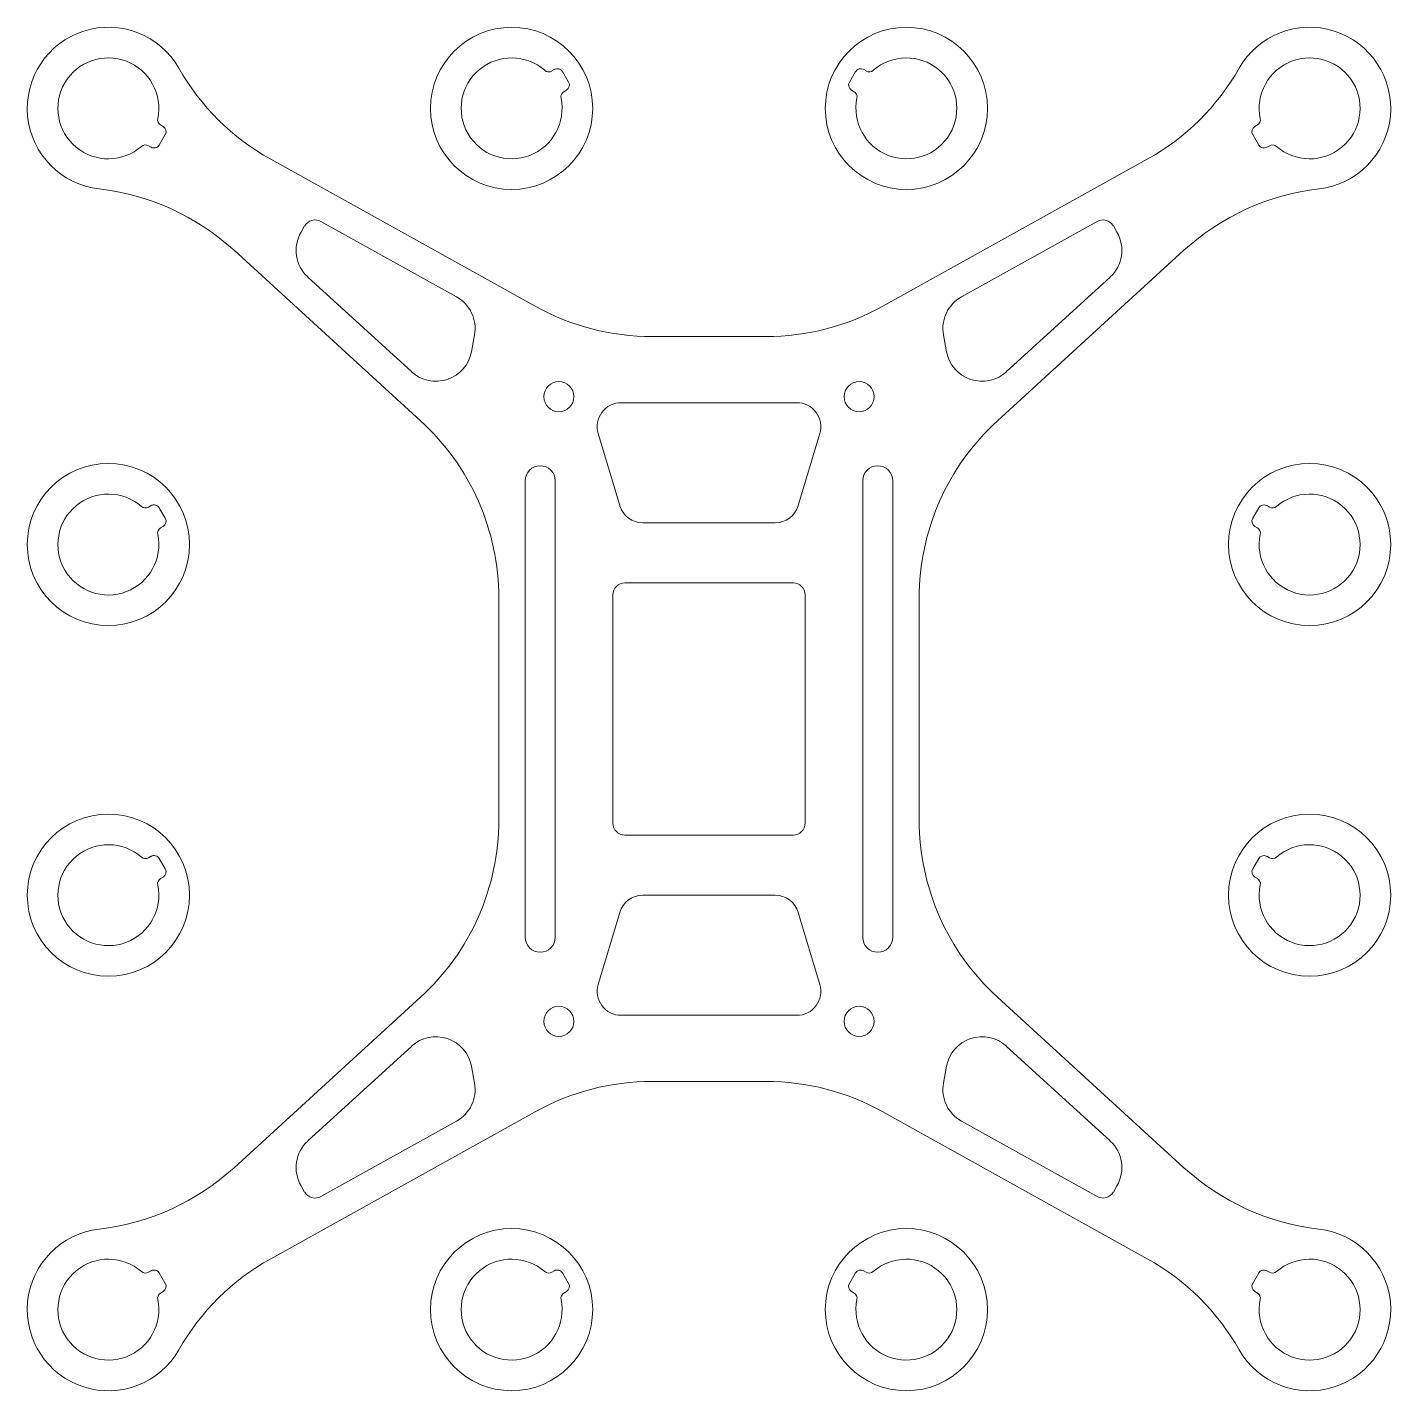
# Model space of a CAD drawing. Header units: millimetres. Extents: x -57 to 57, y -57 to 57.
import ezdxf

# ---------------------------------------------------------------- set-up
doc = ezdxf.new("R2010")
doc.units = ezdxf.units.MM

msp = doc.modelspace()

# ---------------------------------------------------------------- linework, layer by layer
at = {"color": 7, "linetype": 'Continuous', "lineweight": 15}
for p, q in [((-12.88, 53.24), (-13.09, 53.11)), ((-11.69, 52.19), (-12.19, 53.06)), ((12.19, 53.06), (11.69, 52.19)), ((13.09, 53.11), (12.88, 53.24)), ((-12.08, 51.38), (-11.87, 51.51)), ((11.87, 51.51), (12.08, 51.38)), ((-45.76, 46.94), (-45.26, 47.81)), ((-45.44, 48.49), (-45.65, 48.62)), ((45.26, 47.81), (45.76, 46.94)), ((45.65, 48.62), (45.44, 48.49)), ((-46.66, 46.89), (-46.45, 46.76)), ((46.45, 46.76), (46.66, 46.89)), ((-14.46, 33.52), (-36.48, 45.76)), ((36.48, 45.76), (14.46, 33.52)), ((-33.66, 40.21), (-33.96, 39.69)), ((-21.02, 34.31), (-32.31, 40.58)), ((32.31, 40.58), (21.02, 34.31)), ((33.96, 39.69), (33.66, 40.21)), ((-39.54, 38.19), (-24.01, 24)), ((24.01, 24), (39.54, 38.19)), ((-33.4, 35.96), (-24.75, 28.06)), ((24.75, 28.06), (33.4, 35.96)), ((-19.78, 29.74), (-19.52, 31.15)), ((4.74, 31), (-4.74, 31)), ((19.52, 31.15), (19.78, 29.74)), ((7.31, 25.5), (-7.31, 25.5)), ((-9.23, 22.93), (-7.43, 16.93)), ((7.43, 16.93), (9.23, 22.93)), ((-15.3, 19), (-15.3, -19)), ((-12.8, -19), (-12.8, 19)), ((12.8, 19), (12.8, -19)), ((15.3, -19), (15.3, 19)), ((-46.45, 16.93), (-46.66, 16.8)), ((-45.26, 15.88), (-45.76, 16.75)), ((45.76, 16.75), (45.26, 15.88)), ((46.66, 16.8), (46.45, 16.93)), ((-45.65, 15.08), (-45.44, 15.2)), ((-5.51, 15.5), (5.51, 15.5)), ((45.44, 15.2), (45.65, 15.08)), ((7, 10.5), (-7, 10.5)), ((-17.5, 9.23), (-17.5, -9.23)), ((-8, 9.5), (-8, -9.5)), ((8, -9.5), (8, 9.5)), ((17.5, -9.23), (17.5, 9.23)), ((-7, -10.5), (7, -10.5)), ((-46.45, -12.26), (-46.66, -12.39)), ((-45.26, -13.31), (-45.76, -12.44)), ((45.76, -12.44), (45.26, -13.31)), ((46.66, -12.39), (46.45, -12.26)), ((-45.65, -14.12), (-45.44, -13.99)), ((45.44, -13.99), (45.65, -14.12)), ((5.51, -15.5), (-5.51, -15.5)), ((-7.43, -16.93), (-9.23, -22.93)), ((9.23, -22.93), (7.43, -16.93)), ((-24.01, -24), (-39.54, -38.19)), ((39.54, -38.19), (24.01, -24)), ((-7.31, -25.5), (7.31, -25.5)), ((-24.75, -28.06), (-33.4, -35.96)), ((33.4, -35.96), (24.75, -28.06)), ((-19.52, -31.15), (-19.78, -29.74)), ((19.78, -29.74), (19.52, -31.15)), ((-4.74, -31), (4.74, -31)), ((-36.48, -45.76), (-14.46, -33.52)), ((14.46, -33.52), (36.48, -45.76)), ((-32.31, -40.58), (-21.02, -34.31)), ((21.02, -34.31), (32.31, -40.58)), ((-33.96, -39.69), (-33.66, -40.21)), ((33.66, -40.21), (33.96, -39.69)), ((-46.45, -46.76), (-46.66, -46.89)), ((-45.26, -47.81), (-45.76, -46.94)), ((-12.88, -46.76), (-13.09, -46.89)), ((-11.69, -47.81), (-12.19, -46.94)), ((12.19, -46.94), (11.69, -47.81)), ((13.09, -46.89), (12.88, -46.76)), ((45.76, -46.94), (45.26, -47.81)), ((46.66, -46.89), (46.45, -46.76)), ((-45.65, -48.62), (-45.44, -48.49)), ((-12.08, -48.62), (-11.87, -48.49)), ((11.87, -48.49), (12.08, -48.62)), ((45.44, -48.49), (45.65, -48.62))]:
    msp.add_line(p, q, dxfattribs=at)
for centre, radius in [((-16.43, 50), 6.75), ((16.43, 50), 6.75), ((-12.5, 26), 1.25), ((12.5, 26), 1.25), ((-50, 13.69), 6.75), ((50, 13.69), 6.75), ((-50, -15.5), 6.75), ((50, -15.5), 6.75), ((-12.5, -26), 1.25), ((12.5, -26), 1.25), ((-16.43, -50), 6.75), ((16.43, -50), 6.75)]:
    msp.add_circle(centre, radius, dxfattribs=at)
for centre, radius, start, end in [((-50, 50), 6.75, 29.673, 263.4958), ((50, 50), 6.75, 276.5042, 150.327), ((-50, 50), 4.2, 348.3003, 311.0773), ((-16.43, 50), 4.2, 48.9227, 11.6997), ((16.43, 50), 4.2, 168.3003, 131.0773), ((50, 50), 4.2, 228.9227, 191.6997), ((-26.76, 63.24), 20, 209.673, 240.9218), ((-13.34, 53.54), 0.5, 228.9227, 300.3112), ((-12.63, 52.8), 0.5, 30.3112, 120.3112), ((12.63, 52.8), 0.5, 59.6888, 149.6888), ((13.34, 53.54), 0.5, 239.6888, 311.0773), ((26.76, 63.24), 20, 299.0782, 330.327), ((-11.83, 50.95), 0.5, 120.3112, 191.6997), ((-12.12, 51.94), 0.5, 300.3112, 30.3112), ((12.12, 51.94), 0.5, 149.6888, 239.6888), ((11.83, 50.95), 0.5, 348.3003, 59.6888), ((-45.4, 49.05), 0.5, 168.3003, 239.6888), ((45.4, 49.05), 0.5, 300.3112, 11.6997), ((-45.69, 48.06), 0.5, 329.6888, 59.6888), ((45.69, 48.06), 0.5, 120.3112, 210.3112), ((-46.91, 46.46), 0.5, 59.6888, 131.0773), ((-46.19, 47.2), 0.5, 239.6888, 329.6888), ((46.19, 47.2), 0.5, 210.3112, 300.3112), ((46.91, 46.46), 0.5, 48.9227, 120.3112), ((-53.03, 23.42), 20, 47.5834, 83.4958), ((53.03, 23.42), 20, 96.5042, 132.4166), ((-32.79, 39.71), 1, 60.9218, 149.6888), ((32.79, 39.71), 1, 30.3112, 119.0782), ((-31.37, 38.18), 3, 149.6888, 227.5834), ((31.37, 38.18), 3, 312.4166, 30.3112), ((-22.47, 31.68), 3, 349.6888, 60.9218), ((22.47, 31.68), 3, 119.0782, 190.3112), ((-4.74, 51), 20, 240.9218, 270), ((4.74, 51), 20, 270, 299.0782), ((-22.73, 30.28), 3, 227.5834, 349.6888), ((22.73, 30.28), 3, 190.3112, 312.4166), ((-7.31, 23.5), 2, 90, 196.6992), ((7.31, 23.5), 2, 343.3008, 90), ((-37.5, 9.23), 20, 0, 47.5834), ((37.5, 9.23), 20, 132.4166, 180), ((-14.05, 19), 1.25, 0, 180), ((14.05, 19), 1.25, 0, 180), ((-50, 13.69), 4.2, 48.9227, 11.6997), ((50, 13.69), 4.2, 168.3003, 131.0773), ((-46.91, 17.23), 0.5, 228.9227, 300.3112), ((-46.19, 16.49), 0.5, 30.3112, 120.3112), ((-5.51, 17.5), 2, 196.6992, 270), ((5.51, 17.5), 2, 270, 343.3008), ((46.19, 16.49), 0.5, 59.6888, 149.6888), ((46.91, 17.23), 0.5, 239.6888, 311.0773), ((-45.4, 14.64), 0.5, 120.3112, 191.6997), ((-45.69, 15.63), 0.5, 300.3112, 30.3112), ((45.69, 15.63), 0.5, 149.6888, 239.6888), ((45.4, 14.64), 0.5, 348.3003, 59.6888), ((-7, 9.5), 1, 90, 180), ((7, 9.5), 1, 0, 90), ((-37.5, -9.23), 20, 312.4166, 0), ((-7, -9.5), 1, 180, 270), ((7, -9.5), 1, 270, 0), ((37.5, -9.23), 20, 180, 227.5834), ((-50, -15.5), 4.2, 48.9227, 11.6997), ((50, -15.5), 4.2, 168.3003, 131.0773), ((-46.91, -11.96), 0.5, 228.9227, 300.3112), ((-46.19, -12.7), 0.5, 30.3112, 120.3112), ((46.19, -12.7), 0.5, 59.6888, 149.6888), ((46.91, -11.96), 0.5, 239.6888, 311.0773), ((-45.69, -13.56), 0.5, 300.3112, 30.3112), ((45.69, -13.56), 0.5, 149.6888, 239.6888), ((-45.4, -14.55), 0.5, 120.3112, 191.6997), ((45.4, -14.55), 0.5, 348.3003, 59.6888), ((-5.51, -17.5), 2, 90, 163.3008), ((5.51, -17.5), 2, 16.6992, 90), ((-14.05, -19), 1.25, 180, 0), ((14.05, -19), 1.25, 180, 0), ((-7.31, -23.5), 2, 163.3008, 270), ((7.31, -23.5), 2, 270, 16.6992), ((-22.73, -30.28), 3, 10.3112, 132.4166), ((22.73, -30.28), 3, 47.5834, 169.6888), ((-22.47, -31.68), 3, 299.0782, 10.3112), ((-4.74, -51), 20, 90, 119.0782), ((4.74, -51), 20, 60.9218, 90), ((22.47, -31.68), 3, 169.6888, 240.9218), ((-31.37, -38.18), 3, 132.4166, 210.3112), ((31.37, -38.18), 3, 329.6888, 47.5834), ((-53.03, -23.42), 20, 276.5042, 312.4166), ((53.03, -23.42), 20, 227.5834, 263.4958), ((-32.79, -39.71), 1, 210.3112, 299.0782), ((32.79, -39.71), 1, 240.9218, 329.6888), ((-50, -50), 6.75, 96.5042, 330.327), ((50, -50), 6.75, 209.673, 83.4958), ((-50, -50), 4.2, 48.9227, 11.6997), ((-26.76, -63.24), 20, 119.0782, 150.327), ((-16.43, -50), 4.2, 48.9227, 11.6997), ((16.43, -50), 4.2, 168.3003, 131.0773), ((26.76, -63.24), 20, 29.673, 60.9218), ((50, -50), 4.2, 168.3003, 131.0773), ((-46.91, -46.46), 0.5, 228.9227, 300.3112), ((-46.19, -47.2), 0.5, 30.3112, 120.3112), ((-13.34, -46.46), 0.5, 228.9227, 300.3112), ((-12.63, -47.2), 0.5, 30.3112, 120.3112), ((12.63, -47.2), 0.5, 59.6888, 149.6888), ((13.34, -46.46), 0.5, 239.6888, 311.0773), ((46.19, -47.2), 0.5, 59.6888, 149.6888), ((46.91, -46.46), 0.5, 239.6888, 311.0773), ((-45.4, -49.05), 0.5, 120.3112, 191.6997), ((-45.69, -48.06), 0.5, 300.3112, 30.3112), ((-11.83, -49.05), 0.5, 120.3112, 191.6997), ((-12.12, -48.06), 0.5, 300.3112, 30.3112), ((12.12, -48.06), 0.5, 149.6888, 239.6888), ((11.83, -49.05), 0.5, 348.3003, 59.6888), ((45.69, -48.06), 0.5, 149.6888, 239.6888), ((45.4, -49.05), 0.5, 348.3003, 59.6888)]:
    msp.add_arc(centre, radius, start, end, dxfattribs=at)

doc.saveas('drawing.dxf')
